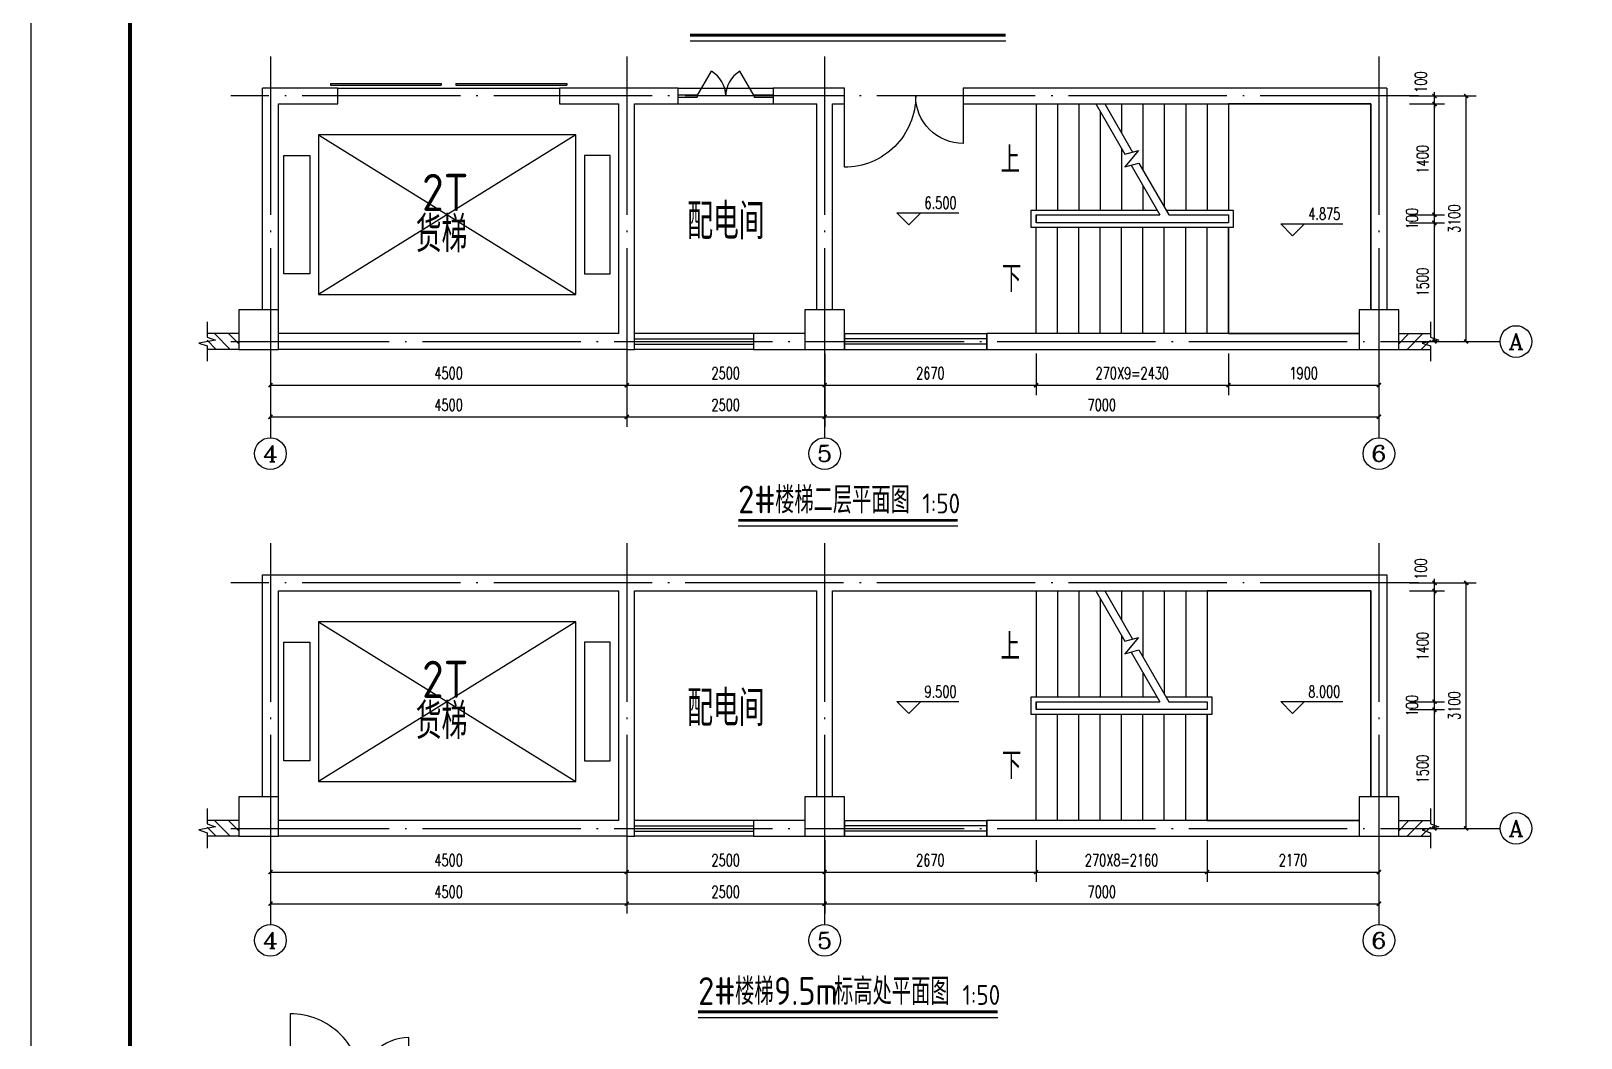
# Model space of a CAD drawing. Extents: x -4747 to 1060961, y -766984 to 396631.
# Drawn here: x 421921 to 441497, y -400385 to -387670 of the extents above; entities that cross this region are included whole.
import ezdxf
from ezdxf.enums import TextEntityAlignment as Align

# ---------------------------------------------------------------- set-up
doc = ezdxf.new("R2010")
doc.units = 0
doc.header["$LTSCALE"] = 1000
doc.header["$MEASUREMENT"] = 0
doc.linetypes.add('DOTE', pattern=[2.42, 2, -0.2, 0.02, -0.2])
doc.layers.get('0').update_dxf_attribs({"linetype": 'CONTINUOUS'})
doc.layers.get('DEFPOINTS').update_dxf_attribs({"linetype": 'CONTINUOUS'})
for name, color, linetype in [('AXIS', 3, 'CONTINUOUS'), ('AXIS_TEXT', 7, 'CONTINUOUS'), ('COLUMN', 9, 'CONTINUOUS'), ('DIM_ELEV', 3, 'CONTINUOUS'), ('DIM_SYMB', 3, 'CONTINUOUS'), ('DOTE', 1, 'DOTE'), ('PUB_DIM', 3, 'CONTINUOUS'), ('PUB_HATCH', 8, 'CONTINUOUS'), ('PUB_TEXT', 7, 'CONTINUOUS'), ('PUB_TITLE', 4, 'CONTINUOUS'), ('STAIR', 2, 'CONTINUOUS'), ('WALL', 6, 'CONTINUOUS'), ('WINDOW', 4, 'CONTINUOUS')]:
    doc.layers.add(name, color=color, linetype=linetype)
doc.styles.add('_TCH_AXIS', font='COMPLEX', dxfattribs={"bigfont": 'GBCBIG'})
doc.styles.add('_TCH_DIM', font='SIMPLEX', dxfattribs={"bigfont": 'GBCBIG'})
doc.styles.add('DIM_FONT', font='SIMPLEX', dxfattribs={"width": 0.7, "bigfont": 'GBCBIG'})
doc.styles.get("Standard").update_dxf_attribs({"font": 'gbenor.shx', "bigfont": 'gbcbig.shx'})
doc.dimstyles.new('DIMN50', dxfattribs={"dimscale": 0.5, "dimtxt": 300, "dimasz": 100, "dimexe": 250, "dimexo": 300, "dimgap": 150, "dimtad": 1, "dimdec": 0, "dimzin": 0, "dimtxsty": 'DIM_FONT', "dimblk": 'ARCHTICK', "dimcen": 0.09, "dimclrt": 7, "dimazin": 3, "dimtfac": 1, "dimtdec": 0, "dimtix": 1, "dimtmove": 0, "dimatfit": 3, "dimtolj": 1, "dimtzin": 0})

# ---------------------------------------------------------------- blocks, each defined once
blk = doc.blocks.new('_ARCHTICK')
at = {"color": 0, "linetype": 'BYBLOCK', "const_width": 0.4}
blk.add_lwpolyline([(-0.5, -0.5), (0.5, 0.5)], dxfattribs=at)
blk = doc.blocks.new('*D497')
at = {"layer": 'DEFPOINTS', "color": 0}
for p in [(439183, -394639), (439647, -394639), (439183, -394739)]:
    blk.add_point(p, dxfattribs=at)
at = {"layer": 'PUB_DIM', "color": 0}
for p, q in [((439333, -394639), (439772, -394639)), ((439647, -394639), (439647, -394589)), ((439647, -394739), (439647, -394639)), ((439333, -394739), (439772, -394739)), ((439647, -394739), (439647, -394789))]:
    blk.add_line(p, q, dxfattribs=at)
at = {"layer": 'PUB_DIM', "color": 0, "xscale": 50, "yscale": 50, "zscale": 50}
for p, rotation in [((439647, -394639), 270), ((439647, -394739), 90)]:
    blk.add_blockref('_ARCHTICK', p, dxfattribs=dict(at, rotation=rotation))
at = {"layer": 'PUB_DIM', "color": 7, "insert": (439474, -394464), "char_height": 150, "attachment_point": 5, "rotation": 90, "style": 'DIM_FONT'}
blk.add_mtext('\\A1;100', dxfattribs=at)
blk = doc.blocks.new('*D498')
at = {"layer": 'DEFPOINTS', "color": 0}
for p in [(439183, -394739), (439647, -394739), (439183, -396139)]:
    blk.add_point(p, dxfattribs=at)
at = {"layer": 'PUB_DIM', "color": 0}
for p, q in [((439333, -394739), (439772, -394739)), ((439647, -396139), (439647, -394739)), ((439333, -396139), (439772, -396139))]:
    blk.add_line(p, q, dxfattribs=at)
at = {"layer": 'PUB_DIM', "color": 0, "xscale": 50, "yscale": 50, "zscale": 50}
for p, rotation in [((439647, -394739), 90), ((439647, -396139), 270)]:
    blk.add_blockref('_ARCHTICK', p, dxfattribs=dict(at, rotation=rotation))
at = {"layer": 'PUB_DIM', "color": 7, "insert": (439497, -395439), "char_height": 150, "attachment_point": 5, "rotation": 90, "style": 'DIM_FONT'}
blk.add_mtext('\\A1;1400', dxfattribs=at)
blk = doc.blocks.new('*D499')
at = {"layer": 'DEFPOINTS', "color": 0}
for p in [(439183, -396139), (439647, -396139), (439183, -396239)]:
    blk.add_point(p, dxfattribs=at)
at = {"layer": 'PUB_DIM', "color": 0}
for p, q in [((439333, -396139), (439772, -396139)), ((439647, -396139), (439647, -396089)), ((439647, -396239), (439647, -396139)), ((439333, -396239), (439772, -396239)), ((439647, -396239), (439647, -396289))]:
    blk.add_line(p, q, dxfattribs=at)
at = {"layer": 'PUB_DIM', "color": 0, "xscale": 50, "yscale": 50, "zscale": 50}
for p, rotation in [((439647, -396139), 270), ((439647, -396239), 90)]:
    blk.add_blockref('_ARCHTICK', p, dxfattribs=dict(at, rotation=rotation))
at = {"layer": 'PUB_DIM', "color": 7, "insert": (439363, -396189), "char_height": 150, "attachment_point": 5, "rotation": 90, "style": 'DIM_FONT'}
blk.add_mtext('\\A1;100', dxfattribs=at)
blk = doc.blocks.new('*D500')
at = {"layer": 'DEFPOINTS', "color": 0}
for p in [(439183, -396239), (439647, -396239), (439183, -397739)]:
    blk.add_point(p, dxfattribs=at)
at = {"layer": 'PUB_DIM', "color": 0}
for p, q in [((439333, -396239), (439772, -396239)), ((439647, -397739), (439647, -396239)), ((439333, -397739), (439772, -397739))]:
    blk.add_line(p, q, dxfattribs=at)
at = {"layer": 'PUB_DIM', "color": 0, "xscale": 50, "yscale": 50, "zscale": 50}
for p, rotation in [((439647, -396239), 90), ((439647, -397739), 270)]:
    blk.add_blockref('_ARCHTICK', p, dxfattribs=dict(at, rotation=rotation))
at = {"layer": 'PUB_DIM', "color": 7, "insert": (439497, -396989), "char_height": 150, "attachment_point": 5, "rotation": 90, "style": 'DIM_FONT'}
blk.add_mtext('\\A1;1500', dxfattribs=at)
blk = doc.blocks.new('*D501')
at = {"layer": 'DEFPOINTS', "color": 0}
for p in [(439183, -394639), (440047, -394639), (439183, -397739)]:
    blk.add_point(p, dxfattribs=at)
at = {"layer": 'PUB_DIM', "color": 0}
for p, q in [((439333, -394639), (440172, -394639)), ((440047, -397739), (440047, -394639)), ((439333, -397739), (440172, -397739))]:
    blk.add_line(p, q, dxfattribs=at)
at = {"layer": 'PUB_DIM', "color": 0, "xscale": 50, "yscale": 50, "zscale": 50}
for p, rotation in [((440047, -394639), 90), ((440047, -397739), 270)]:
    blk.add_blockref('_ARCHTICK', p, dxfattribs=dict(at, rotation=rotation))
at = {"layer": 'PUB_DIM', "color": 7, "insert": (439897, -396189), "char_height": 150, "attachment_point": 5, "rotation": 90, "style": 'DIM_FONT'}
blk.add_mtext('\\A1;3100', dxfattribs=at)
blk = doc.blocks.new('*D502')
at = {"layer": 'DEFPOINTS', "color": 0}
for p in [(424945, -398139), (429445, -398139), (429445, -398690)]:
    blk.add_point(p, dxfattribs=at)
at = {"layer": 'PUB_DIM', "color": 0}
for p, q in [((424945, -398289), (424945, -398815)), ((429445, -398289), (429445, -398815)), ((424945, -398690), (429445, -398690))]:
    blk.add_line(p, q, dxfattribs=at)
at = {"layer": 'PUB_DIM', "color": 0, "xscale": 50, "yscale": 50, "zscale": 50, "rotation": 180}
blk.add_blockref('_ARCHTICK', (424945, -398690), dxfattribs=at)
at = {"layer": 'PUB_DIM', "color": 0, "xscale": 50, "yscale": 50, "zscale": 50}
blk.add_blockref('_ARCHTICK', (429445, -398690), dxfattribs=at)
at = {"layer": 'PUB_DIM', "color": 7, "insert": (427195, -398540), "char_height": 150, "attachment_point": 5, "style": 'DIM_FONT'}
blk.add_mtext('\\A1;4500', dxfattribs=at)
blk = doc.blocks.new('*D503')
at = {"layer": 'DEFPOINTS', "color": 0}
for p in [(429445, -398139), (431945, -398139), (431945, -398690)]:
    blk.add_point(p, dxfattribs=at)
at = {"layer": 'PUB_DIM', "color": 0}
for p, q in [((429445, -398289), (429445, -398815)), ((431945, -398289), (431945, -398815)), ((429445, -398690), (431945, -398690))]:
    blk.add_line(p, q, dxfattribs=at)
at = {"layer": 'PUB_DIM', "color": 0, "xscale": 50, "yscale": 50, "zscale": 50, "rotation": 180}
blk.add_blockref('_ARCHTICK', (429445, -398690), dxfattribs=at)
at = {"layer": 'PUB_DIM', "color": 0, "xscale": 50, "yscale": 50, "zscale": 50}
blk.add_blockref('_ARCHTICK', (431945, -398690), dxfattribs=at)
at = {"layer": 'PUB_DIM', "color": 7, "insert": (430695, -398540), "char_height": 150, "attachment_point": 5, "style": 'DIM_FONT'}
blk.add_mtext('\\A1;2500', dxfattribs=at)
blk = doc.blocks.new('*D504')
at = {"layer": 'DEFPOINTS', "color": 0}
for p in [(431945, -398139), (438945, -398139), (438945, -398690)]:
    blk.add_point(p, dxfattribs=at)
at = {"layer": 'PUB_DIM', "color": 0}
for p, q in [((431945, -398289), (431945, -398815)), ((438945, -398289), (438945, -398815)), ((431945, -398690), (438945, -398690))]:
    blk.add_line(p, q, dxfattribs=at)
at = {"layer": 'PUB_DIM', "color": 0, "xscale": 50, "yscale": 50, "zscale": 50, "rotation": 180}
blk.add_blockref('_ARCHTICK', (431945, -398690), dxfattribs=at)
at = {"layer": 'PUB_DIM', "color": 0, "xscale": 50, "yscale": 50, "zscale": 50}
blk.add_blockref('_ARCHTICK', (438945, -398690), dxfattribs=at)
at = {"layer": 'PUB_DIM', "color": 7, "insert": (435445, -398540), "char_height": 150, "attachment_point": 5, "style": 'DIM_FONT'}
blk.add_mtext('\\A1;7000', dxfattribs=at)
blk = doc.blocks.new('*D505')
at = {"layer": 'DEFPOINTS', "color": 0}
for p in [(424945, -397739), (429445, -397739), (429445, -398290)]:
    blk.add_point(p, dxfattribs=at)
at = {"layer": 'PUB_DIM', "color": 0}
for p, q in [((424945, -397889), (424945, -398415)), ((429445, -397889), (429445, -398415)), ((424945, -398290), (429445, -398290))]:
    blk.add_line(p, q, dxfattribs=at)
at = {"layer": 'PUB_DIM', "color": 0, "xscale": 50, "yscale": 50, "zscale": 50, "rotation": 180}
blk.add_blockref('_ARCHTICK', (424945, -398290), dxfattribs=at)
at = {"layer": 'PUB_DIM', "color": 0, "xscale": 50, "yscale": 50, "zscale": 50}
blk.add_blockref('_ARCHTICK', (429445, -398290), dxfattribs=at)
at = {"layer": 'PUB_DIM', "color": 7, "insert": (427195, -398140), "char_height": 150, "attachment_point": 5, "style": 'DIM_FONT'}
blk.add_mtext('\\A1;4500', dxfattribs=at)
blk = doc.blocks.new('*D506')
at = {"layer": 'DEFPOINTS', "color": 0}
for p in [(429445, -397739), (431945, -397739), (431945, -398290)]:
    blk.add_point(p, dxfattribs=at)
at = {"layer": 'PUB_DIM', "color": 0}
for p, q in [((429445, -397889), (429445, -398415)), ((431945, -397889), (431945, -398415)), ((429445, -398290), (431945, -398290))]:
    blk.add_line(p, q, dxfattribs=at)
at = {"layer": 'PUB_DIM', "color": 0, "xscale": 50, "yscale": 50, "zscale": 50, "rotation": 180}
blk.add_blockref('_ARCHTICK', (429445, -398290), dxfattribs=at)
at = {"layer": 'PUB_DIM', "color": 0, "xscale": 50, "yscale": 50, "zscale": 50}
blk.add_blockref('_ARCHTICK', (431945, -398290), dxfattribs=at)
at = {"layer": 'PUB_DIM', "color": 7, "insert": (430695, -398140), "char_height": 150, "attachment_point": 5, "style": 'DIM_FONT'}
blk.add_mtext('\\A1;2500', dxfattribs=at)
blk = doc.blocks.new('*D507')
at = {"layer": 'DEFPOINTS', "color": 0}
for p in [(431945, -397739), (434615, -397739), (434615, -398290)]:
    blk.add_point(p, dxfattribs=at)
at = {"layer": 'PUB_DIM', "color": 0}
for p, q in [((431945, -397889), (431945, -398415)), ((434615, -397889), (434615, -398415)), ((431945, -398290), (434615, -398290))]:
    blk.add_line(p, q, dxfattribs=at)
at = {"layer": 'PUB_DIM', "color": 0, "xscale": 50, "yscale": 50, "zscale": 50, "rotation": 180}
blk.add_blockref('_ARCHTICK', (431945, -398290), dxfattribs=at)
at = {"layer": 'PUB_DIM', "color": 0, "xscale": 50, "yscale": 50, "zscale": 50}
blk.add_blockref('_ARCHTICK', (434615, -398290), dxfattribs=at)
at = {"layer": 'PUB_DIM', "color": 7, "insert": (433280, -398140), "char_height": 150, "attachment_point": 5, "style": 'DIM_FONT'}
blk.add_mtext('\\A1;2670', dxfattribs=at)
blk = doc.blocks.new('*D508')
at = {"layer": 'DEFPOINTS', "color": 0}
for p in [(434615, -397739), (436775, -397739), (436775, -398290)]:
    blk.add_point(p, dxfattribs=at)
at = {"layer": 'PUB_DIM', "color": 0}
for p, q in [((434615, -397889), (434615, -398415)), ((436775, -397889), (436775, -398415)), ((434615, -398290), (436775, -398290))]:
    blk.add_line(p, q, dxfattribs=at)
at = {"layer": 'PUB_DIM', "color": 0, "xscale": 50, "yscale": 50, "zscale": 50, "rotation": 180}
blk.add_blockref('_ARCHTICK', (434615, -398290), dxfattribs=at)
at = {"layer": 'PUB_DIM', "color": 0, "xscale": 50, "yscale": 50, "zscale": 50}
blk.add_blockref('_ARCHTICK', (436775, -398290), dxfattribs=at)
at = {"layer": 'PUB_DIM', "color": 7, "insert": (435695, -398140), "char_height": 150, "attachment_point": 5, "style": 'DIM_FONT'}
blk.add_mtext('\\A1;270X8=2160', dxfattribs=at)
blk = doc.blocks.new('*D509')
at = {"layer": 'DEFPOINTS', "color": 0}
for p in [(436775, -397739), (438945, -397739), (438945, -398290)]:
    blk.add_point(p, dxfattribs=at)
at = {"layer": 'PUB_DIM', "color": 0}
for p, q in [((436775, -397889), (436775, -398415)), ((438945, -397889), (438945, -398415)), ((436775, -398290), (438945, -398290))]:
    blk.add_line(p, q, dxfattribs=at)
at = {"layer": 'PUB_DIM', "color": 0, "xscale": 50, "yscale": 50, "zscale": 50, "rotation": 180}
blk.add_blockref('_ARCHTICK', (436775, -398290), dxfattribs=at)
at = {"layer": 'PUB_DIM', "color": 0, "xscale": 50, "yscale": 50, "zscale": 50}
blk.add_blockref('_ARCHTICK', (438945, -398290), dxfattribs=at)
at = {"layer": 'PUB_DIM', "color": 7, "insert": (437860, -398140), "char_height": 150, "attachment_point": 5, "style": 'DIM_FONT'}
blk.add_mtext('\\A1;2170', dxfattribs=at)
blk = doc.blocks.new('*D510')
at = {"layer": 'DEFPOINTS', "color": 0}
for p in [(439183, -388491), (439183, -388591), (439647, -388491)]:
    blk.add_point(p, dxfattribs=at)
at = {"layer": 'PUB_DIM', "color": 0}
for p, q in [((439333, -388491), (439772, -388491)), ((439333, -388591), (439772, -388591)), ((439647, -388491), (439647, -388441)), ((439647, -388591), (439647, -388491)), ((439647, -388591), (439647, -388641))]:
    blk.add_line(p, q, dxfattribs=at)
at = {"layer": 'PUB_DIM', "color": 0, "xscale": 50, "yscale": 50, "zscale": 50}
for p, rotation in [((439647, -388491), 270), ((439647, -388591), 90)]:
    blk.add_blockref('_ARCHTICK', p, dxfattribs=dict(at, rotation=rotation))
at = {"layer": 'PUB_DIM', "color": 7, "insert": (439474, -388316), "char_height": 150, "attachment_point": 5, "rotation": 90, "style": 'DIM_FONT'}
blk.add_mtext('\\A1;100', dxfattribs=at)
blk = doc.blocks.new('*D511')
at = {"layer": 'DEFPOINTS', "color": 0}
for p in [(439183, -388591), (439647, -388591), (439183, -389991)]:
    blk.add_point(p, dxfattribs=at)
at = {"layer": 'PUB_DIM', "color": 0}
for p, q in [((439333, -388591), (439772, -388591)), ((439647, -389991), (439647, -388591)), ((439333, -389991), (439772, -389991))]:
    blk.add_line(p, q, dxfattribs=at)
at = {"layer": 'PUB_DIM', "color": 0, "xscale": 50, "yscale": 50, "zscale": 50}
for p, rotation in [((439647, -388591), 90), ((439647, -389991), 270)]:
    blk.add_blockref('_ARCHTICK', p, dxfattribs=dict(at, rotation=rotation))
at = {"layer": 'PUB_DIM', "color": 7, "insert": (439497, -389291), "char_height": 150, "attachment_point": 5, "rotation": 90, "style": 'DIM_FONT'}
blk.add_mtext('\\A1;1400', dxfattribs=at)
blk = doc.blocks.new('*D512')
at = {"layer": 'DEFPOINTS', "color": 0}
for p in [(439183, -389991), (439183, -390091), (439647, -389991)]:
    blk.add_point(p, dxfattribs=at)
at = {"layer": 'PUB_DIM', "color": 0}
for p, q in [((439647, -389991), (439647, -389941)), ((439333, -389991), (439772, -389991)), ((439333, -390091), (439772, -390091)), ((439647, -390091), (439647, -389991)), ((439647, -390091), (439647, -390141))]:
    blk.add_line(p, q, dxfattribs=at)
at = {"layer": 'PUB_DIM', "color": 0, "xscale": 50, "yscale": 50, "zscale": 50}
for p, rotation in [((439647, -389991), 270), ((439647, -390091), 90)]:
    blk.add_blockref('_ARCHTICK', p, dxfattribs=dict(at, rotation=rotation))
at = {"layer": 'PUB_DIM', "color": 7, "insert": (439363, -390041), "char_height": 150, "attachment_point": 5, "rotation": 90, "style": 'DIM_FONT'}
blk.add_mtext('\\A1;100', dxfattribs=at)
blk = doc.blocks.new('*D513')
at = {"layer": 'DEFPOINTS', "color": 0}
for p in [(439183, -390091), (439647, -390091), (439183, -391591)]:
    blk.add_point(p, dxfattribs=at)
at = {"layer": 'PUB_DIM', "color": 0}
for p, q in [((439333, -390091), (439772, -390091)), ((439647, -391591), (439647, -390091)), ((439333, -391591), (439772, -391591))]:
    blk.add_line(p, q, dxfattribs=at)
at = {"layer": 'PUB_DIM', "color": 0, "xscale": 50, "yscale": 50, "zscale": 50}
for p, rotation in [((439647, -390091), 90), ((439647, -391591), 270)]:
    blk.add_blockref('_ARCHTICK', p, dxfattribs=dict(at, rotation=rotation))
at = {"layer": 'PUB_DIM', "color": 7, "insert": (439497, -390841), "char_height": 150, "attachment_point": 5, "rotation": 90, "style": 'DIM_FONT'}
blk.add_mtext('\\A1;1500', dxfattribs=at)
blk = doc.blocks.new('*D514')
at = {"layer": 'DEFPOINTS', "color": 0}
for p in [(439183, -388491), (440047, -388491), (439183, -391591)]:
    blk.add_point(p, dxfattribs=at)
at = {"layer": 'PUB_DIM', "color": 0}
for p, q in [((439333, -388491), (440172, -388491)), ((440047, -391591), (440047, -388491)), ((439333, -391591), (440172, -391591))]:
    blk.add_line(p, q, dxfattribs=at)
at = {"layer": 'PUB_DIM', "color": 0, "xscale": 50, "yscale": 50, "zscale": 50}
for p, rotation in [((440047, -388491), 90), ((440047, -391591), 270)]:
    blk.add_blockref('_ARCHTICK', p, dxfattribs=dict(at, rotation=rotation))
at = {"layer": 'PUB_DIM', "color": 7, "insert": (439897, -390041), "char_height": 150, "attachment_point": 5, "rotation": 90, "style": 'DIM_FONT'}
blk.add_mtext('\\A1;3100', dxfattribs=at)
blk = doc.blocks.new('*D515')
at = {"layer": 'DEFPOINTS', "color": 0}
for p in [(424945, -391991), (429445, -391991), (429445, -392542)]:
    blk.add_point(p, dxfattribs=at)
at = {"layer": 'PUB_DIM', "color": 0}
for p, q in [((424945, -392141), (424945, -392667)), ((429445, -392141), (429445, -392667)), ((424945, -392542), (429445, -392542))]:
    blk.add_line(p, q, dxfattribs=at)
at = {"layer": 'PUB_DIM', "color": 0, "xscale": 50, "yscale": 50, "zscale": 50, "rotation": 180}
blk.add_blockref('_ARCHTICK', (424945, -392542), dxfattribs=at)
at = {"layer": 'PUB_DIM', "color": 0, "xscale": 50, "yscale": 50, "zscale": 50}
blk.add_blockref('_ARCHTICK', (429445, -392542), dxfattribs=at)
at = {"layer": 'PUB_DIM', "color": 7, "insert": (427195, -392392), "char_height": 150, "attachment_point": 5, "style": 'DIM_FONT'}
blk.add_mtext('\\A1;4500', dxfattribs=at)
blk = doc.blocks.new('*D516')
at = {"layer": 'DEFPOINTS', "color": 0}
for p in [(429445, -391991), (431945, -391991), (431945, -392542)]:
    blk.add_point(p, dxfattribs=at)
at = {"layer": 'PUB_DIM', "color": 0}
for p, q in [((429445, -392141), (429445, -392667)), ((431945, -392141), (431945, -392667)), ((429445, -392542), (431945, -392542))]:
    blk.add_line(p, q, dxfattribs=at)
at = {"layer": 'PUB_DIM', "color": 0, "xscale": 50, "yscale": 50, "zscale": 50, "rotation": 180}
blk.add_blockref('_ARCHTICK', (429445, -392542), dxfattribs=at)
at = {"layer": 'PUB_DIM', "color": 0, "xscale": 50, "yscale": 50, "zscale": 50}
blk.add_blockref('_ARCHTICK', (431945, -392542), dxfattribs=at)
at = {"layer": 'PUB_DIM', "color": 7, "insert": (430695, -392392), "char_height": 150, "attachment_point": 5, "style": 'DIM_FONT'}
blk.add_mtext('\\A1;2500', dxfattribs=at)
blk = doc.blocks.new('*D517')
at = {"layer": 'DEFPOINTS', "color": 0}
for p in [(431945, -391991), (438945, -391991), (438945, -392542)]:
    blk.add_point(p, dxfattribs=at)
at = {"layer": 'PUB_DIM', "color": 0}
for p, q in [((431945, -392141), (431945, -392667)), ((438945, -392141), (438945, -392667)), ((431945, -392542), (438945, -392542))]:
    blk.add_line(p, q, dxfattribs=at)
at = {"layer": 'PUB_DIM', "color": 0, "xscale": 50, "yscale": 50, "zscale": 50, "rotation": 180}
blk.add_blockref('_ARCHTICK', (431945, -392542), dxfattribs=at)
at = {"layer": 'PUB_DIM', "color": 0, "xscale": 50, "yscale": 50, "zscale": 50}
blk.add_blockref('_ARCHTICK', (438945, -392542), dxfattribs=at)
at = {"layer": 'PUB_DIM', "color": 7, "insert": (435445, -392392), "char_height": 150, "attachment_point": 5, "style": 'DIM_FONT'}
blk.add_mtext('\\A1;7000', dxfattribs=at)
blk = doc.blocks.new('*D518')
at = {"layer": 'DEFPOINTS', "color": 0}
for p in [(424945, -391591), (429445, -391591), (429445, -392142)]:
    blk.add_point(p, dxfattribs=at)
at = {"layer": 'PUB_DIM', "color": 0}
for p, q in [((424945, -391741), (424945, -392267)), ((429445, -391741), (429445, -392267)), ((424945, -392142), (429445, -392142))]:
    blk.add_line(p, q, dxfattribs=at)
at = {"layer": 'PUB_DIM', "color": 0, "xscale": 50, "yscale": 50, "zscale": 50, "rotation": 180}
blk.add_blockref('_ARCHTICK', (424945, -392142), dxfattribs=at)
at = {"layer": 'PUB_DIM', "color": 0, "xscale": 50, "yscale": 50, "zscale": 50}
blk.add_blockref('_ARCHTICK', (429445, -392142), dxfattribs=at)
at = {"layer": 'PUB_DIM', "color": 7, "insert": (427195, -391992), "char_height": 150, "attachment_point": 5, "style": 'DIM_FONT'}
blk.add_mtext('\\A1;4500', dxfattribs=at)
blk = doc.blocks.new('*D519')
at = {"layer": 'DEFPOINTS', "color": 0}
for p in [(429445, -391591), (431945, -391591), (431945, -392142)]:
    blk.add_point(p, dxfattribs=at)
at = {"layer": 'PUB_DIM', "color": 0}
for p, q in [((429445, -391741), (429445, -392267)), ((431945, -391741), (431945, -392267)), ((429445, -392142), (431945, -392142))]:
    blk.add_line(p, q, dxfattribs=at)
at = {"layer": 'PUB_DIM', "color": 0, "xscale": 50, "yscale": 50, "zscale": 50, "rotation": 180}
blk.add_blockref('_ARCHTICK', (429445, -392142), dxfattribs=at)
at = {"layer": 'PUB_DIM', "color": 0, "xscale": 50, "yscale": 50, "zscale": 50}
blk.add_blockref('_ARCHTICK', (431945, -392142), dxfattribs=at)
at = {"layer": 'PUB_DIM', "color": 7, "insert": (430695, -391992), "char_height": 150, "attachment_point": 5, "style": 'DIM_FONT'}
blk.add_mtext('\\A1;2500', dxfattribs=at)
blk = doc.blocks.new('*D520')
at = {"layer": 'DEFPOINTS', "color": 0}
for p in [(431945, -391591), (434615, -391591), (434615, -392142)]:
    blk.add_point(p, dxfattribs=at)
at = {"layer": 'PUB_DIM', "color": 0}
for p, q in [((431945, -391741), (431945, -392267)), ((434615, -391741), (434615, -392267)), ((431945, -392142), (434615, -392142))]:
    blk.add_line(p, q, dxfattribs=at)
at = {"layer": 'PUB_DIM', "color": 0, "xscale": 50, "yscale": 50, "zscale": 50, "rotation": 180}
blk.add_blockref('_ARCHTICK', (431945, -392142), dxfattribs=at)
at = {"layer": 'PUB_DIM', "color": 0, "xscale": 50, "yscale": 50, "zscale": 50}
blk.add_blockref('_ARCHTICK', (434615, -392142), dxfattribs=at)
at = {"layer": 'PUB_DIM', "color": 7, "insert": (433280, -391992), "char_height": 150, "attachment_point": 5, "style": 'DIM_FONT'}
blk.add_mtext('\\A1;2670', dxfattribs=at)
blk = doc.blocks.new('*D521')
at = {"layer": 'DEFPOINTS', "color": 0}
for p in [(434615, -391591), (437045, -391591), (437045, -392142)]:
    blk.add_point(p, dxfattribs=at)
at = {"layer": 'PUB_DIM', "color": 0}
for p, q in [((434615, -391741), (434615, -392267)), ((437045, -391741), (437045, -392267)), ((434615, -392142), (437045, -392142))]:
    blk.add_line(p, q, dxfattribs=at)
at = {"layer": 'PUB_DIM', "color": 0, "xscale": 50, "yscale": 50, "zscale": 50, "rotation": 180}
blk.add_blockref('_ARCHTICK', (434615, -392142), dxfattribs=at)
at = {"layer": 'PUB_DIM', "color": 0, "xscale": 50, "yscale": 50, "zscale": 50}
blk.add_blockref('_ARCHTICK', (437045, -392142), dxfattribs=at)
at = {"layer": 'PUB_DIM', "color": 7, "insert": (435830, -391992), "char_height": 150, "attachment_point": 5, "style": 'DIM_FONT'}
blk.add_mtext('\\A1;270X9=2430', dxfattribs=at)
blk = doc.blocks.new('*D522')
at = {"layer": 'DEFPOINTS', "color": 0}
for p in [(437045, -391591), (438945, -391591), (438945, -392142)]:
    blk.add_point(p, dxfattribs=at)
at = {"layer": 'PUB_DIM', "color": 0}
for p, q in [((437045, -391741), (437045, -392267)), ((438945, -391741), (438945, -392267)), ((437045, -392142), (438945, -392142))]:
    blk.add_line(p, q, dxfattribs=at)
at = {"layer": 'PUB_DIM', "color": 0, "xscale": 50, "yscale": 50, "zscale": 50, "rotation": 180}
blk.add_blockref('_ARCHTICK', (437045, -392142), dxfattribs=at)
at = {"layer": 'PUB_DIM', "color": 0, "xscale": 50, "yscale": 50, "zscale": 50}
blk.add_blockref('_ARCHTICK', (438945, -392142), dxfattribs=at)
at = {"layer": 'PUB_DIM', "color": 7, "insert": (437995, -391992), "char_height": 150, "attachment_point": 5, "style": 'DIM_FONT'}
blk.add_mtext('\\A1;1900', dxfattribs=at)
blk = doc.blocks.new('$WINLIB2D$00000001')
at = {"color": 0}
for points in [[(-0.5, 0.5), (-0.5, -0.5)], [(-0.5, 0.5), (0.5, 0.5)], [(0.5, -0.5), (0.5, 0.5)], [(0.5, 0.167), (-0.5, 0.167)], [(0.5, -0.167), (-0.5, -0.167)], [(-0.5, -0.5), (0.5, -0.5)]]:
    blk.add_lwpolyline(points, dxfattribs=at)
blk = doc.blocks.new('$DORLIB2D$00000127')
at = {"color": 0, "linetype": 'CONTINUOUS'}
for p, q in [((-0.0333, 0.7949, -93.75), (-0.5333, 0.7949, -93.75)), ((-0.5333, 0.7949, -93.75), (-0.5333, 0.6904, -93.75)), ((-0.0333, 0.7949, -93.75), (-0.0333, 0.6904, -93.75)), ((0.0333, 0.7949, -93.75), (0.0333, 0.6904, -93.75)), ((0.5333, 0.7949, -93.75), (0.0333, 0.7949, -93.75)), ((0.5333, 0.7949, -93.75), (0.5333, 0.6904, -93.75)), ((-0.0333, 0.6904, -93.75), (-0.5333, 0.6904, -93.75)), ((0.5333, 0.6904, -93.75), (0.0333, 0.6904, -93.75)), ((0.5, 0.5, -93.75), (-0.5, 0.5, -93.75))]:
    blk.add_line(p, q, dxfattribs=at)
blk = doc.blocks.new('$DORLIB2D$00000018')
for p, q in [((-0.299, 0.002), (-0.15, 0.26)), ((0.299, 0.002), (0.15, 0.26)), ((-0.5, 0.011), (-0.299, 0.011)), ((-0.299, 0.011), (-0.299, -0.011)), ((0.299, 0.011), (0.5, 0.011)), ((0.299, 0.011), (0.299, -0.011)), ((-0.5, -0.011), (-0.299, -0.011)), ((0.299, -0.011), (0.5, -0.011))]:
    blk.add_line(p, q)
for centre, start, end in [((-0.3, 0), 0, 60), ((0.3, 0), 120, 180)]:
    blk.add_arc(centre, 0.3, start, end)

msp = doc.modelspace()

# ---------------------------------------------------------------- linework, layer by layer
at = {"layer": 'AXIS'}
for p, q in [((424944.8, -391691), (424944.8, -392805.8)), ((431944.8, -391691), (431944.8, -392805.8)), ((438944.8, -391691), (438944.8, -392805.8)), ((439444.8, -391591), (440476.5, -391591)), ((439444.8, -397738.7), (440476.5, -397738.7)), ((424944.8, -397838.7), (424944.8, -398953.5)), ((431944.8, -397838.7), (431944.8, -398953.5)), ((438944.8, -397838.7), (438944.8, -398953.5))]:
    msp.add_line(p, q, dxfattribs=at)
for centre in [(440676.5, -391591), (424944.8, -393005.8), (431944.8, -393005.8), (438944.8, -393005.8), (440676.5, -397738.7), (424944.8, -399153.5), (431944.8, -399153.5), (438944.8, -399153.5)]:
    msp.add_circle(centre, 200, dxfattribs=at)
at = {"layer": 'COLUMN'}
for p, q in [((424544.8, -391191), (424544.8, -391691)), ((425044.8, -391191), (424544.8, -391191)), ((425044.8, -391691), (425044.8, -391191)), ((431694.8, -391191), (431694.8, -391691)), ((432194.8, -391191), (431694.8, -391191)), ((432194.8, -391691), (432194.8, -391191)), ((438694.8, -391191), (438694.8, -391691)), ((439194.8, -391191), (438694.8, -391191)), ((439194.8, -391691), (439194.8, -391191)), ((424544.8, -391691), (425044.8, -391691)), ((431694.8, -391691), (432194.8, -391691)), ((438694.8, -391691), (439194.8, -391691)), ((424544.8, -397338.7), (424544.8, -397838.7)), ((425044.8, -397338.7), (424544.8, -397338.7)), ((425044.8, -397838.7), (425044.8, -397338.7)), ((431694.8, -397338.7), (431694.8, -397838.7)), ((432194.8, -397338.7), (431694.8, -397338.7)), ((432194.8, -397838.7), (432194.8, -397338.7)), ((438694.8, -397338.7), (438694.8, -397838.7)), ((439194.8, -397338.7), (438694.8, -397338.7)), ((439194.8, -397838.7), (439194.8, -397338.7)), ((424544.8, -397838.7), (425044.8, -397838.7)), ((431694.8, -397838.7), (432194.8, -397838.7)), ((438694.8, -397838.7), (439194.8, -397838.7))]:
    msp.add_line(p, q, dxfattribs=at)
at = {"layer": 'DIM_ELEV'}
for p, q in [((433008.1, -390117.1), (432858.1, -389967.1)), ((432858.1, -389967.1), (433640.6, -389967.1)), ((433008.1, -390117.1), (433158.1, -389967.1)), ((437855.3, -390256), (437705.3, -390106)), ((437705.3, -390106), (438487.8, -390106)), ((437855.3, -390256), (438005.3, -390106)), ((433008.1, -396288.6), (432858.1, -396138.6)), ((432858.1, -396138.6), (433640.6, -396138.6)), ((433008.1, -396288.6), (433158.1, -396138.6)), ((437855.3, -396288), (437705.3, -396138)), ((437705.3, -396138), (438487.8, -396138)), ((437855.3, -396288), (438005.3, -396138))]:
    msp.add_line(p, q, dxfattribs=at)
at = {"layer": 'DIM_SYMB', "const_width": 35}
for points in [[(430244.8, -387723.2), (434232.7, -387723.2)], [(430852.7, -393849.5), (433624.8, -393849.5)], [(430346.4, -400055.6), (434131.1, -400055.6)]]:
    msp.add_lwpolyline(points, dxfattribs=at)
at = {"layer": 'DIM_SYMB'}
for points in [[(430244.8, -387793.2), (434232.7, -387793.2)], [(424144.8, -391341), (424144.8, -391534.8), (424249.8, -391573), (424039.8, -391610), (424144.8, -391647.3), (424144.8, -391841)], [(439594.8, -391341), (439594.8, -391534.8), (439699.8, -391573), (439489.8, -391610), (439594.8, -391647.3), (439594.8, -391841)], [(430852.7, -393919.5), (433624.8, -393919.5)], [(424144.8, -397488.7), (424144.8, -397682.4), (424249.8, -397720.6), (424039.8, -397757.7), (424144.8, -397794.9), (424144.8, -397988.7)], [(439594.8, -397488.7), (439594.8, -397682.4), (439699.8, -397720.6), (439489.8, -397757.7), (439594.8, -397794.9), (439594.8, -397988.7)], [(430346.4, -400125.6), (434131.1, -400125.6)]]:
    msp.add_lwpolyline(points, dxfattribs=at)
for points in [[(434479.8, -389291, 0, 0, 0), (435394.8, -389291, 80, 0, 0), (435694.8, -389291, 0, 0, 0)], [(434479.8, -390791, 0, 0, 0), (437944.8, -390791, 0, 0, 0), (437944.8, -389291, 0, 0, 0), (436264.8, -389291, 80, 0, 0), (435964.8, -389291, 0, 0, 0)], [(434479.8, -395438.7, 0, 0, 0), (435394.8, -395438.7, 80, 0, 0), (435694.8, -395438.7, 0, 0, 0)], [(434479.8, -396938.7, 0, 0, 0), (437809.8, -396938.7, 0, 0, 0), (437809.8, -395438.7, 0, 0, 0), (436264.8, -395438.7, 80, 0, 0), (435964.8, -395438.7, 0, 0, 0)]]:
    msp.add_lwpolyline(points, format="xyseb", dxfattribs=at)
at = {"layer": 'DOTE'}
for p, q in [((424944.8, -387991), (424944.8, -392091)), ((429444.8, -387991), (429444.8, -392091)), ((431944.8, -387991), (431944.8, -392091)), ((438944.8, -387991), (438944.8, -392091)), ((439444.8, -388491), (424444.8, -388491)), ((424444.8, -391591), (439444.8, -391591)), ((424944.8, -394138.7), (424944.8, -398238.7)), ((429444.8, -394138.7), (429444.8, -398238.7)), ((431944.8, -394138.7), (431944.8, -398238.7)), ((438944.8, -394138.7), (438944.8, -398238.7)), ((439444.8, -394638.7), (424444.8, -394638.7)), ((424444.8, -397738.7), (439444.8, -397738.7))]:
    msp.add_line(p, q, dxfattribs=at)
at = {"layer": 'PUB_HATCH'}
for p, q in [((424237.9, -391491), (424437.9, -391691)), ((424414.6, -391491), (424544.8, -391621.2)), ((439324.9, -391491), (439194.8, -391621.2)), ((439501.7, -391491), (439301.7, -391691)), ((424144.8, -391574.7), (424261.1, -391691)), ((439594.8, -391574.7), (439478.5, -391691)), ((424144.8, -397722.4), (424261.1, -397838.7)), ((424237.9, -397638.7), (424437.9, -397838.7)), ((424414.6, -397638.7), (424544.8, -397768.8)), ((439324.9, -397638.7), (439194.8, -397768.8)), ((439501.7, -397638.7), (439301.7, -397838.7)), ((439594.8, -397722.4), (439478.5, -397838.7))]:
    msp.add_line(p, q, dxfattribs=at)
at = {"layer": 'PUB_TITLE'}
msp.add_lwpolyline([(421920.8, -416914.3), (481370.8, -416914.3), (481370.8, -374864.3), (421920.8, -374864.3)], close=True, dxfattribs=at)
at = {"layer": 'PUB_TITLE', "const_width": 50}
msp.add_lwpolyline([(423170.8, -416414.3), (480870.8, -416414.3), (480870.8, -375364.3), (423170.8, -375364.3)], close=True, dxfattribs=at)
at = {"layer": 'STAIR'}
for p, q in [((434614.8, -388591), (435367.9, -388591)), ((434614.8, -388591), (434614.8, -389931)), ((434884.8, -388591), (434884.8, -389931)), ((435154.8, -388591), (435154.8, -389931)), ((435367.9, -388591), (435734.9, -389226.6)), ((435483.4, -388591), (437044.8, -388591)), ((435483.4, -388591), (435834.9, -389199.8)), ((435694.8, -388591), (435694.8, -388957.2)), ((435964.8, -388591), (435964.8, -389424.8)), ((436234.8, -388591), (436234.8, -389892.5)), ((436504.8, -388591), (436504.8, -389931)), ((436774.8, -388591), (436774.8, -389931)), ((437044.8, -388591), (437044.8, -389931)), ((438844.8, -388591), (437044.8, -388591)), ((437044.8, -388591), (437044.8, -389931)), ((438844.8, -391191), (438844.8, -388591)), ((435424.8, -388689.5), (435424.8, -389931)), ((435694.8, -389157.2), (435694.8, -389931)), ((435907.2, -389180.4), (435734.3, -389386.5)), ((435734.9, -389226.6), (435907.2, -389180.4)), ((435734.3, -389386.5), (435914.7, -389338.1)), ((435814.7, -389364.9), (436176.2, -389991)), ((435914.7, -389338.1), (436291.7, -389991)), ((435964.8, -389624.8), (435964.8, -389931)), ((434554.8, -390151), (434554.8, -389931)), ((434554.8, -389931), (436141.5, -389931)), ((436257, -389931), (437104.8, -389931)), ((437104.8, -389931), (437104.8, -390151)), ((437104.8, -390151), (434554.8, -390151)), ((434614.8, -389991), (436176.2, -389991)), ((434614.8, -390091), (434614.8, -389991)), ((434614.8, -389991), (436176.2, -389991)), ((434614.8, -389991), (434614.8, -390091)), ((437044.8, -390091), (434614.8, -390091)), ((437044.8, -390091), (434614.8, -390091)), ((434614.8, -391491), (434614.8, -390151)), ((434884.8, -391491), (434884.8, -390151)), ((435154.8, -391491), (435154.8, -390151)), ((435424.8, -391491), (435424.8, -390151)), ((435694.8, -391491), (435694.8, -390151)), ((435964.8, -391491), (435964.8, -390151)), ((436234.8, -391491), (436234.8, -390151)), ((436291.7, -389991), (437044.8, -389991)), ((436291.7, -389991), (437044.8, -389991)), ((436504.8, -391491), (436504.8, -390151)), ((436774.8, -391491), (436774.8, -390151)), ((437044.8, -389991), (437044.8, -390091)), ((437044.8, -389991), (437044.8, -390091)), ((437044.8, -391491), (437044.8, -390151)), ((437044.8, -390151), (437044.8, -391491)), ((437044.8, -391491), (434614.8, -391491)), ((437044.8, -391491), (438694.8, -391491)), ((434614.8, -394738.7), (435367.9, -394738.7)), ((434614.8, -394738.7), (434614.8, -396078.7)), ((434884.8, -394738.7), (434884.8, -396078.7)), ((435154.8, -394738.7), (435154.8, -396078.7)), ((435367.9, -394738.7), (435734.9, -395374.3)), ((435424.8, -394837.2), (435424.8, -396078.7)), ((435483.4, -394738.7), (436774.8, -394738.7)), ((435483.4, -394738.7), (435834.9, -395347.5)), ((435694.8, -394738.7), (435694.8, -395104.8)), ((435964.8, -394738.7), (435964.8, -395572.5)), ((436234.8, -394738.7), (436234.8, -396040.1)), ((436504.8, -394738.7), (436504.8, -396078.7)), ((436774.8, -394738.7), (436774.8, -396078.7)), ((438844.8, -394738.7), (436774.8, -394738.7)), ((436774.8, -394738.7), (436774.8, -396078.7)), ((438844.8, -397338.7), (438844.8, -394738.7)), ((435694.8, -395304.8), (435694.8, -396078.7)), ((435907.2, -395328.1), (435734.3, -395534.1)), ((435734.9, -395374.3), (435907.2, -395328.1)), ((435734.3, -395534.1), (435914.7, -395485.8)), ((435814.7, -395512.6), (436176.2, -396138.7)), ((435914.7, -395485.8), (436291.7, -396138.7)), ((435964.8, -395772.5), (435964.8, -396078.7)), ((434554.8, -396298.7), (434554.8, -396078.7)), ((434554.8, -396078.7), (436141.5, -396078.7)), ((434614.8, -396138.7), (436176.2, -396138.7)), ((434614.8, -396238.7), (434614.8, -396138.7)), ((434614.8, -396138.7), (436176.2, -396138.7)), ((434614.8, -396138.7), (434614.8, -396238.7)), ((436257, -396078.7), (436834.8, -396078.7)), ((436291.7, -396138.7), (436774.8, -396138.7)), ((436291.7, -396138.7), (436774.8, -396138.7)), ((436774.8, -396138.7), (436774.8, -396238.7)), ((436774.8, -396138.7), (436774.8, -396238.7)), ((436834.8, -396078.7), (436834.8, -396298.7)), ((436834.8, -396298.7), (434554.8, -396298.7)), ((436774.8, -396238.7), (434614.8, -396238.7)), ((436774.8, -396238.7), (434614.8, -396238.7)), ((434614.8, -397638.7), (434614.8, -396298.7)), ((434884.8, -397638.7), (434884.8, -396298.7)), ((435154.8, -397638.7), (435154.8, -396298.7)), ((435424.8, -397638.7), (435424.8, -396298.7)), ((435694.8, -397638.7), (435694.8, -396298.7)), ((435964.8, -397638.7), (435964.8, -396298.7)), ((436234.8, -397638.7), (436234.8, -396298.7)), ((436504.8, -397638.7), (436504.8, -396298.7)), ((436774.8, -397638.7), (436774.8, -396298.7)), ((436774.8, -396298.7), (436774.8, -397638.7)), ((436774.8, -397638.7), (434614.8, -397638.7)), ((436774.8, -397638.7), (438694.8, -397638.7))]:
    msp.add_line(p, q, dxfattribs=at)
for points in [[(428800.9, -388982.5), (425551.4, -388982.5), (425551.4, -390997.4), (428800.9, -390997.4)], [(425441.2, -389241.4), (425441.2, -390738.5), (425114.8, -390738.5), (425114.8, -389241.4)], [(428911.1, -389241.4), (428911.1, -390738.5), (429237.5, -390738.5), (429237.5, -389241.4)], [(428800.9, -395130.2), (425551.4, -395130.2), (425551.4, -397145), (428800.9, -397145)], [(425441.2, -395389), (425441.2, -396886.2), (425114.8, -396886.2), (425114.8, -395389)], [(428911.1, -395389), (428911.1, -396886.2), (429237.5, -396886.2), (429237.5, -395389)]]:
    msp.add_lwpolyline(points, close=True, dxfattribs=at)
for points in [[(425551.4, -388982.5), (428800.9, -390997.4)], [(428800.9, -388982.5), (425551.4, -390997.4)], [(425551.4, -395130.2), (428800.9, -397145)], [(428800.9, -395130.2), (425551.4, -397145)]]:
    msp.add_lwpolyline(points, dxfattribs=at)
at = {"layer": 'WALL'}
for p, q in [((424844.8, -391191), (424844.8, -388391)), ((425794.8, -388391), (424844.8, -388391)), ((425794.8, -388591), (425794.8, -388391)), ((429445.6, -388391), (428594.8, -388391)), ((428594.8, -388391), (428594.8, -388591)), ((430094.8, -388391), (429444.8, -388391)), ((430094.8, -388591), (430094.8, -388391)), ((431944.8, -388391), (431294.8, -388391)), ((431294.8, -388391), (431294.8, -388591)), ((432194.8, -388391), (431944.8, -388391)), ((432194.8, -388591), (432194.8, -388391)), ((439044.8, -388391), (433694.8, -388391)), ((433694.8, -388391), (433694.8, -388591)), ((439044.8, -388391), (439044.8, -391191)), ((425044.8, -391191), (425044.8, -388591)), ((425044.8, -388591), (425794.8, -388591)), ((428594.8, -388591), (429344.8, -388591)), ((429344.8, -391491), (429344.8, -388591)), ((429544.8, -391491), (429544.8, -388591)), ((429544.8, -388591), (430094.8, -388591)), ((431294.8, -388591), (431844.8, -388591)), ((431844.8, -391191), (431844.8, -388591)), ((432044.8, -391191), (432044.8, -388591)), ((432044.8, -388591), (432194.8, -388591)), ((433694.8, -388591), (438844.8, -388591)), ((438844.8, -388591), (438844.8, -391191)), ((424544.8, -391491), (424144.8, -391491)), ((429344.8, -391491), (425044.8, -391491)), ((429544.8, -391691), (429544.8, -391491)), ((431694.8, -391491), (431044.8, -391491)), ((431044.8, -391491), (431044.8, -391691)), ((438694.8, -391491), (433994.8, -391491)), ((433994.8, -391491), (433994.8, -391691)), ((439194.8, -391491), (439594.8, -391491)), ((424544.8, -391691), (424144.8, -391691)), ((429444.8, -391691), (425044.8, -391691)), ((429444.8, -391691), (429544.8, -391691)), ((431044.8, -391691), (431694.8, -391691)), ((433994.8, -391691), (438694.8, -391691)), ((439194.8, -391691), (439594.8, -391691)), ((424844.8, -397338.7), (424844.8, -394538.7)), ((424844.8, -394538.7), (429445.6, -394538.7)), ((429444.8, -394538.7), (431944.8, -394538.7)), ((431944.8, -394538.7), (439044.8, -394538.7)), ((439044.8, -394538.7), (439044.8, -397338.7)), ((425044.8, -397338.7), (425044.8, -394738.7)), ((425044.8, -394738.7), (429344.8, -394738.7)), ((429344.8, -397638.7), (429344.8, -394738.7)), ((429544.8, -397638.7), (429544.8, -394738.7)), ((429544.8, -394738.7), (431844.8, -394738.7)), ((431844.8, -397338.7), (431844.8, -394738.7)), ((432044.8, -397338.7), (432044.8, -394738.7)), ((432044.8, -394738.7), (438844.8, -394738.7)), ((438844.8, -394738.7), (438844.8, -397338.7)), ((424544.8, -397638.7), (424144.8, -397638.7)), ((429344.8, -397638.7), (425044.8, -397638.7)), ((429544.8, -397838.7), (429544.8, -397638.7)), ((431694.8, -397638.7), (431044.8, -397638.7)), ((431044.8, -397638.7), (431044.8, -397838.7)), ((438694.8, -397638.7), (433994.8, -397638.7)), ((433994.8, -397638.7), (433994.8, -397838.7)), ((439194.8, -397638.7), (439594.8, -397638.7)), ((424544.8, -397838.7), (424144.8, -397838.7)), ((429444.8, -397838.7), (425044.8, -397838.7)), ((429444.8, -397838.7), (429544.8, -397838.7)), ((431044.8, -397838.7), (431694.8, -397838.7)), ((433994.8, -397838.7), (438694.8, -397838.7)), ((439194.8, -397838.7), (439594.8, -397838.7))]:
    msp.add_line(p, q, dxfattribs=at)
at = {"layer": 'WINDOW'}
for p, q in [((430094.8, -388391), (431294.8, -388391)), ((430094.8, -388591), (431294.8, -388591))]:
    msp.add_line(p, q, dxfattribs=at)
at = {"layer": 'WINDOW', "extrusion": (0, 0, -1)}
msp.add_lwpolyline([(-433694.8, -388491), (-433694.8, -389091, 0.4142136), (-433094.8, -388491, 0.4142136), (-432194.8, -389391), (-432194.8, -388491)], format="xyb", dxfattribs=at)
at = {"layer": 'WINDOW', "extrusion": (1.22465e-16, -7.4988e-33, -1)}
msp.add_lwpolyline([(-426694.8, -400978.8), (-426694.8, -400378.8, -0.4142136), (-426094.8, -400978.8, -0.4142136), (-425194.8, -400078.8), (-425194.8, -400978.8)], format="xyb", dxfattribs=at)

# ---------------------------------------------------------------- block references
at = {"layer": 'WINDOW'}
for name, p, xscale, yscale, zscale in [('$DORLIB2D$00000018', (430694.8, -388491), 1200, 1200, 1200), ('$DORLIB2D$00000127', (427194.8, -388491), -2800, 200, -2800)]:
    msp.add_blockref(name, p, dxfattribs=dict(at, xscale=xscale, yscale=yscale, zscale=zscale))
at = {"layer": 'WINDOW', "yscale": -200, "rotation": 180}
for p, xscale, zscale in [((430294.8, -391591), 1500, 1500), ((433094.8, -391591), -1800, -1800), ((430294.8, -397738.7), 1500, 1500), ((433094.8, -397738.7), -1800, -1800)]:
    msp.add_blockref('$WINLIB2D$00000001', p, dxfattribs=dict(at, xscale=xscale, zscale=zscale))

# ---------------------------------------------------------------- texts
at = {"layer": 'AXIS_TEXT', "style": '_TCH_AXIS'}
for s, height, width, p, p2 in [('A', 204, 1.12093, (440580.6, -391693), (440772.4, -391693)), ('4', 206, 1.2007, (424850, -393108.8), (425039.6, -393108.8)), ('5', 204, 1.382409, (431848.9, -393107.8), (432040.7, -393107.8)), ('6', 204, 1.395753, (438848.9, -393107.8), (439040.7, -393107.8)), ('A', 204, 1.12093, (440580.6, -397840.7), (440772.4, -397840.7)), ('4', 206, 1.2007, (424850, -399256.5), (425039.6, -399256.5)), ('5', 204, 1.382409, (431848.9, -399255.5), (432040.7, -399255.5)), ('6', 204, 1.395753, (438848.9, -399255.5), (439040.7, -399255.5))]:
    msp.add_text(s, height=height, dxfattribs=dict(at, width=width)).set_placement(p, p2, align=Align.FIT)
at = {"layer": 'PUB_TEXT', "style": '_TCH_DIM'}
for s, p in [('上', (434166.3, -389466)), ('下', (434184.9, -390966)), ('上', (434166.3, -395613.7)), ('下', (434184.9, -397113.7))]:
    msp.add_text(s, height=337.6, dxfattribs=at).set_placement(p)
at = {"layer": 'PUB_TEXT'}
for s, height, p in [('2T', 468.75, (426860.7, -389942.9, 206250)), ('货梯', 452.13, (426780.2, -390463.1, 206250)), ('配电间', 452.13, (430209.4, -390300)), ('2#', 350, (430852.7, -393760.9)), ('楼梯二层平面图', 337.59, (431319.3, -393760.9)), ('1:50', 250, (433178.8, -393760.9)), ('2T', 468.75, (426860.7, -396090.6, 206250)), ('配电间', 452.13, (430209.4, -396447.6)), ('货梯', 452.13, (426780.2, -396610.7, 206250)), ('2#', 350, (430346.4, -399967)), ('楼梯', 337.59, (430813.1, -399967)), ('9.5m', 350, (431304.6, -399967)), ('标高处平面图', 337.59, (432063.9, -399967)), ('1:50', 250, (433685.1, -399967))]:
    msp.add_text(s, height=height, dxfattribs=at).set_placement(p)
at = {"layer": 'PUB_TEXT', "style": '_TCH_DIM', "width": 0.705882}
for s, p in [('6.500', (433205.6, -389914.6)), ('4.875', (438052.8, -390053.5)), ('9.500', (433205.6, -396086.1)), ('8.000', (438052.8, -396085.5))]:
    msp.add_text(s, height=148.75, dxfattribs=at).set_placement(p)

# ---------------------------------------------------------------- dimensions: what is measured, and where the dimension line sits
at = {"layer": 'PUB_DIM'}
for base, p1, p2, picture, middle in [((439646.8, -388491), (439183, -388591), (439183, -388491), '*D510', (439474.3, -388316)), ((439646.8, -389991), (439183, -390091), (439183, -389991), '*D512', (439363, -390041)), ((439646.8, -394638.7), (439183, -394738.7), (439183, -394638.7), '*D497', (439474.3, -394463.7)), ((439646.8, -396138.7), (439183, -396238.7), (439183, -396138.7), '*D499', (439363, -396188.7))]:
    dim = msp.add_linear_dim(base=base, p1=p1, p2=p2, angle=90, dimstyle='DIMN50', dxfattribs=at)
    dim.commit()
    dim.dimension.update_dxf_attribs({"geometry": picture, "text_midpoint": middle, "dimtype": 129})
for p1, p2, distance, picture, middle in [((439183, -391591), (439183, -388491), -863.7, '*D514', (439896.8, -390041)), ((439183, -389991), (439183, -388591), -463.7, '*D511', (439496.8, -389291)), ((439183, -391591), (439183, -390091), -463.7, '*D513', (439496.8, -390841)), ((424944.8, -391591), (429444.8, -391591), -550.9, '*D518', (427194.8, -391991.9)), ((429444.8, -391591), (431944.8, -391591), -550.9, '*D519', (430694.8, -391991.9)), ((431944.8, -391591), (434614.8, -391591), -550.9, '*D520', (433279.8, -391991.9)), ((437044.8, -391591), (438944.8, -391591), -550.9, '*D522', (437994.8, -391991.9)), ((424944.8, -391991), (429444.8, -391991), -550.9, '*D515', (427194.8, -392391.9)), ((429444.8, -391991), (431944.8, -391991), -550.9, '*D516', (430694.8, -392391.9)), ((431944.8, -391991), (438944.8, -391991), -550.9, '*D517', (435444.8, -392391.9)), ((439183, -397738.7), (439183, -394638.7), -863.7, '*D501', (439896.8, -396188.7)), ((439183, -396138.7), (439183, -394738.7), -463.7, '*D498', (439496.8, -395438.7)), ((439183, -397738.7), (439183, -396238.7), -463.7, '*D500', (439496.8, -396988.7)), ((424944.8, -397738.7), (429444.8, -397738.7), -550.9, '*D505', (427194.8, -398139.5)), ((429444.8, -397738.7), (431944.8, -397738.7), -550.9, '*D506', (430694.8, -398139.5)), ((431944.8, -397738.7), (434614.8, -397738.7), -550.9, '*D507', (433279.8, -398139.5)), ((436774.8, -397738.7), (438944.8, -397738.7), -550.9, '*D509', (437859.8, -398139.5)), ((424944.8, -398138.7), (429444.8, -398138.7), -550.9, '*D502', (427194.8, -398539.5)), ((429444.8, -398138.7), (431944.8, -398138.7), -550.9, '*D503', (430694.8, -398539.5)), ((431944.8, -398138.7), (438944.8, -398138.7), -550.9, '*D504', (435444.8, -398539.5))]:
    dim = msp.add_aligned_dim(p1=p1, p2=p2, distance=distance, dimstyle='DIMN50', dxfattribs=at)
    dim.commit()
    dim.dimension.update_dxf_attribs({"geometry": picture, "text_midpoint": middle})
for p1, p2, text, picture, middle in [((434614.8, -391591), (437044.8, -391591), '270X9=2430', '*D521', (435829.8, -391991.9)), ((434614.8, -397738.7), (436774.8, -397738.7), '270X8=2160', '*D508', (435694.8, -398139.5))]:
    dim = msp.add_aligned_dim(p1=p1, p2=p2, distance=-550.9, text=text, dimstyle='DIMN50', dxfattribs=at)
    dim.commit()
    dim.dimension.update_dxf_attribs({"geometry": picture, "text_midpoint": middle})

doc.saveas('drawing.dxf')
